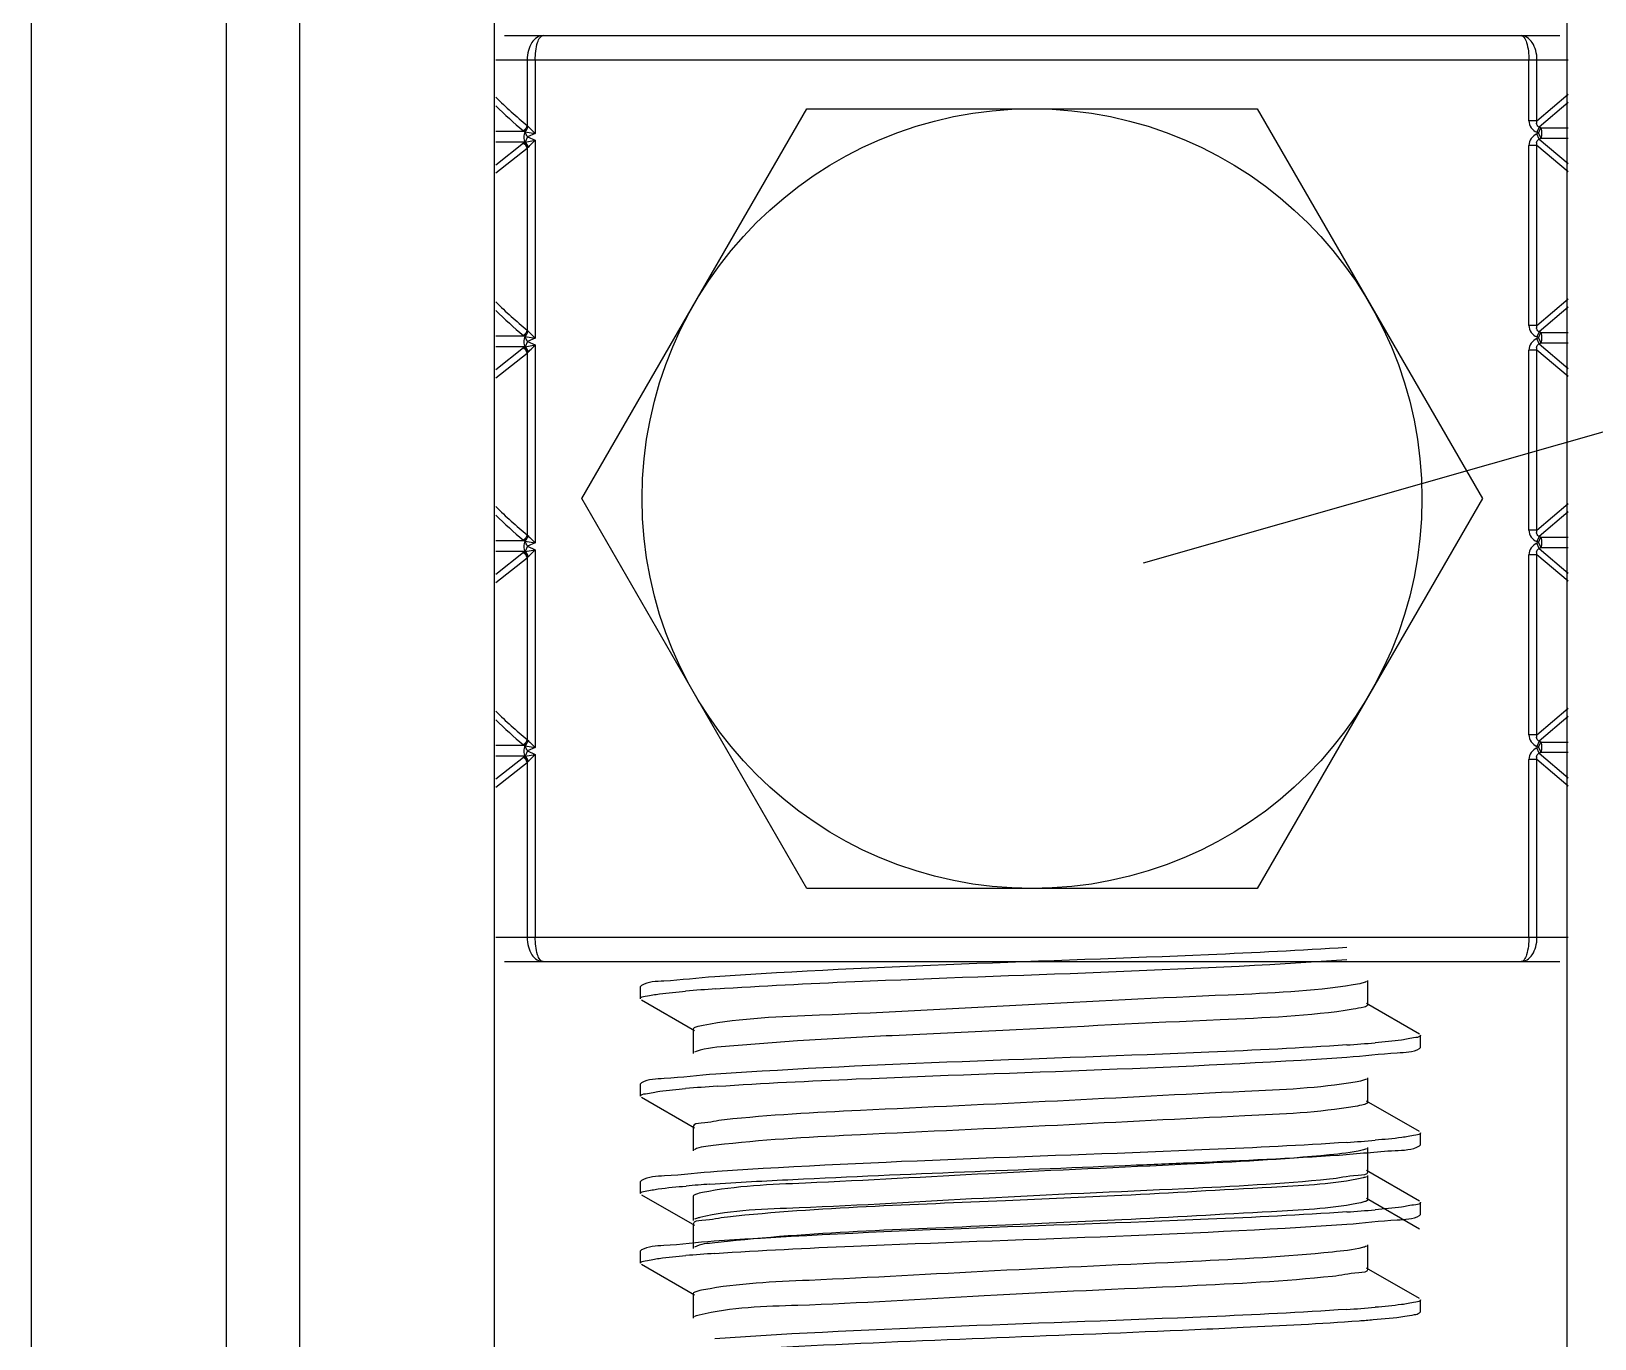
# Model space of a CAD drawing. Extents: x 27938 to 1507990, y 110129 to 923079.
# Drawn here: x 532387.5 to 532769.4, y 343550.4 to 343869.9 of the extents above; entities that cross this region are included whole.
import ezdxf

# ---------------------------------------------------------------- set-up
doc = ezdxf.new("R2010")
doc.units = 0
doc.header["$LTSCALE"] = 1000
doc.header["$MEASUREMENT"] = 0
doc.styles.get("Standard").update_dxf_attribs({"font": 'gbenor.shx', "bigfont": 'gbcbig.shx'})
doc.dimstyles.get("Standard").update_dxf_attribs({"dimtxt": 0.18, "dimasz": 0.18, "dimexe": 0.18, "dimexo": 0.0625, "dimgap": 0.09, "dimtad": 0, "dimtih": 1, "dimtoh": 1, "dimdec": 4, "dimzin": 0, "dimdsep": 46, "dimtxsty": 'Standard', "dimcen": 0.09, "dimadec": 0, "dimazin": 0, "dimtfac": 1, "dimtdec": 4, "dimtofl": 0, "dimtmove": 0, "dimatfit": 3, "dimfxl": 1, "dimtolj": 1, "dimtzin": 0, "dimarcsym": 0})

msp = doc.modelspace()

# ---------------------------------------------------------------- linework, layer by layer
at = {"linetype": 'Continuous'}
for p, q in [((532387.5, 346328.15), (532387.5, 341587.12)), ((532435.13, 346328.15), (532435.13, 341587.12)), ((532452.99, 346328.15), (532452.99, 341587.12)), ((532500.61, 346328.15), (532500.61, 341587.12)), ((532762.55, 346328.15), (532762.55, 341587.12)), ((532503.08, 343868.8), (532760.84, 343868.8)), ((532500.99, 343862.85), (532762.93, 343862.85)), ((532508.62, 343862.85), (532508.62, 343846.85)), ((532510.6, 343862.85), (532510.6, 343844.89)), ((532753.32, 343848), (532753.32, 343862.85)), ((532755.3, 343848), (532755.3, 343862.85)), ((532755.3, 343848), (532762.93, 343854.48)), ((532762.93, 343852.46), (532755.86, 343846.45)), ((532521.98, 343755.69), (532576.97, 343850.94)), ((532576.97, 343850.94), (532686.96, 343850.94)), ((532686.96, 343850.94), (532741.95, 343755.69)), ((532507.99, 343845.36), (532500.99, 343845.36)), ((532508.11, 343845.33), (532507.99, 343845.36)), ((532508.14, 343845.31), (532510.6, 343844.89)), ((532508.78, 343846.66), (532508.62, 343846.85)), ((532510.6, 343844.89), (532508.69, 343844.06)), ((532508.86, 343846.59), (532508.78, 343846.66)), ((532755.3, 343848), (532753.32, 343848)), ((532755.86, 343846.45), (532755.26, 343845.19)), ((532755.68, 343844.99), (532755.26, 343845.19)), ((532755.26, 343844.79), (532755.68, 343844.99)), ((532755.85, 343843.53), (532755.26, 343844.79)), ((532755.68, 343844.99), (532756.27, 343846.25)), ((532755.68, 343844.99), (532756.27, 343843.73)), ((532756.27, 343846.25), (532755.86, 343846.45)), ((532756.27, 343846.25), (532762.93, 343846.25)), ((532507.95, 343842.75), (532500.99, 343842.77)), ((532500.99, 343837.27), (532507.7, 343842.58)), ((532500.99, 343835.24), (532508.62, 343841.27)), ((532507.95, 343842.75), (532508.11, 343842.78)), ((532508.11, 343842.78), (532508.15, 343842.8)), ((532508.69, 343844.06), (532508.15, 343842.8)), ((532508.15, 343842.8), (532510.6, 343843.23)), ((532508.62, 343841.27), (532508.76, 343841.44)), ((532508.62, 343841.27), (532508.62, 343796.84)), ((532508.69, 343844.06), (532510.6, 343843.23)), ((532508.76, 343841.44), (532508.84, 343841.51)), ((532508.84, 343841.51), (532508.89, 343841.55)), ((532510.6, 343843.23), (532510.6, 343794.88)), ((532755.3, 343841.98), (532753.32, 343841.98)), ((532753.32, 343798), (532753.32, 343841.98)), ((532755.3, 343798), (532755.3, 343841.98)), ((532762.93, 343835.5), (532755.3, 343841.98)), ((532755.85, 343843.53), (532756.27, 343843.73)), ((532755.85, 343843.53), (532762.93, 343837.52)), ((532756.27, 343843.73), (532762.93, 343843.73)), ((532755.3, 343798), (532762.93, 343804.47)), ((532762.93, 343802.45), (532755.86, 343796.45)), ((532507.99, 343795.35), (532500.99, 343795.35)), ((532508.11, 343795.32), (532507.99, 343795.35)), ((532508.14, 343795.3), (532510.6, 343794.88)), ((532508.78, 343796.65), (532508.62, 343796.84)), ((532510.6, 343794.88), (532508.69, 343794.05)), ((532508.86, 343796.58), (532508.78, 343796.65)), ((532755.3, 343798), (532753.32, 343798)), ((532755.86, 343796.45), (532755.26, 343795.18)), ((532755.68, 343794.98), (532755.26, 343795.18)), ((532755.26, 343794.79), (532755.68, 343794.98)), ((532755.85, 343793.52), (532755.26, 343794.79)), ((532755.68, 343794.98), (532756.27, 343796.25)), ((532755.68, 343794.98), (532756.27, 343793.72)), ((532756.27, 343796.25), (532755.86, 343796.45)), ((532756.27, 343796.25), (532762.93, 343796.25)), ((532507.95, 343792.74), (532500.99, 343792.76)), ((532500.99, 343787.27), (532507.7, 343792.57)), ((532500.99, 343785.23), (532508.62, 343791.26)), ((532507.95, 343792.74), (532508.11, 343792.78)), ((532508.11, 343792.78), (532508.15, 343792.8)), ((532508.69, 343794.05), (532508.15, 343792.8)), ((532508.15, 343792.8), (532510.6, 343793.22)), ((532508.62, 343791.26), (532508.76, 343791.43)), ((532508.62, 343791.26), (532508.62, 343746.84)), ((532508.69, 343794.05), (532510.6, 343793.22)), ((532508.76, 343791.43), (532508.84, 343791.5)), ((532508.84, 343791.5), (532508.89, 343791.54)), ((532510.6, 343793.22), (532510.6, 343744.88)), ((532755.3, 343791.97), (532753.32, 343791.97)), ((532753.32, 343747.99), (532753.32, 343791.97)), ((532755.3, 343747.99), (532755.3, 343791.97)), ((532762.93, 343785.49), (532755.3, 343791.97)), ((532755.85, 343793.52), (532756.27, 343793.72)), ((532755.85, 343793.52), (532762.93, 343787.51)), ((532756.27, 343793.72), (532762.93, 343793.72)), ((532576.97, 343660.44), (532521.98, 343755.69)), ((532741.95, 343755.69), (532686.96, 343660.44)), ((532755.3, 343747.99), (532762.93, 343754.47)), ((532762.93, 343752.45), (532755.86, 343746.44)), ((532507.99, 343745.34), (532500.99, 343745.34)), ((532508.11, 343745.31), (532507.99, 343745.34)), ((532508.14, 343745.3), (532510.6, 343744.88)), ((532508.78, 343746.64), (532508.62, 343746.84)), ((532508.86, 343746.57), (532508.78, 343746.64)), ((532755.3, 343747.99), (532753.32, 343747.99)), ((532755.86, 343746.44), (532755.26, 343745.18)), ((532755.68, 343744.98), (532755.26, 343745.18)), ((532755.26, 343744.78), (532755.68, 343744.98)), ((532755.68, 343744.98), (532756.27, 343746.24)), ((532755.68, 343744.98), (532756.27, 343743.71)), ((532756.27, 343746.24), (532755.86, 343746.44)), ((532756.27, 343746.24), (532762.93, 343746.24)), ((532507.95, 343742.73), (532500.99, 343742.75)), ((532500.99, 343737.26), (532507.7, 343742.57)), ((532500.99, 343735.22), (532508.62, 343741.26)), ((532507.95, 343742.73), (532508.11, 343742.77)), ((532508.11, 343742.77), (532508.15, 343742.79)), ((532508.69, 343744.04), (532508.15, 343742.79)), ((532508.15, 343742.79), (532510.6, 343743.21)), ((532508.62, 343741.26), (532508.76, 343741.42)), ((532508.62, 343741.26), (532508.62, 343696.83)), ((532510.6, 343744.88), (532508.69, 343744.04)), ((532508.69, 343744.04), (532510.6, 343743.21)), ((532508.76, 343741.42), (532508.84, 343741.49)), ((532508.84, 343741.49), (532508.89, 343741.54)), ((532510.6, 343743.21), (532510.6, 343694.87)), ((532755.3, 343741.97), (532753.32, 343741.97)), ((532753.32, 343697.98), (532753.32, 343741.97)), ((532755.85, 343743.52), (532755.26, 343744.78)), ((532755.3, 343697.98), (532755.3, 343741.97)), ((532762.93, 343735.49), (532755.3, 343741.97)), ((532755.85, 343743.52), (532756.27, 343743.71)), ((532755.85, 343743.52), (532762.93, 343737.5)), ((532756.27, 343743.71), (532762.93, 343743.71)), ((532755.3, 343697.98), (532762.93, 343704.46)), ((532762.93, 343702.44), (532755.86, 343696.43)), ((532507.99, 343695.34), (532500.99, 343695.34)), ((532508.11, 343695.31), (532507.99, 343695.34)), ((532508.14, 343695.29), (532510.6, 343694.87)), ((532508.78, 343696.64), (532508.62, 343696.83)), ((532508.86, 343696.57), (532508.78, 343696.64)), ((532755.3, 343697.98), (532753.32, 343697.98)), ((532755.86, 343696.43), (532755.26, 343695.17)), ((532755.68, 343694.97), (532756.27, 343696.23)), ((532756.27, 343696.23), (532755.86, 343696.43)), ((532756.27, 343696.23), (532762.93, 343696.23)), ((532507.95, 343692.73), (532500.99, 343692.75)), ((532500.99, 343687.25), (532507.7, 343692.56)), ((532507.95, 343692.73), (532508.11, 343692.76)), ((532508.11, 343692.76), (532508.15, 343692.78)), ((532508.69, 343694.04), (532508.15, 343692.78)), ((532508.15, 343692.78), (532510.6, 343693.21)), ((532510.6, 343694.87), (532508.69, 343694.04)), ((532508.69, 343694.04), (532510.6, 343693.21)), ((532508.76, 343691.42), (532508.84, 343691.49)), ((532508.84, 343691.49), (532508.89, 343691.53)), ((532510.6, 343693.21), (532510.6, 343648.53)), ((532755.3, 343691.96), (532753.32, 343691.96)), ((532753.32, 343648.53), (532753.32, 343691.96)), ((532755.68, 343694.97), (532755.26, 343695.17)), ((532755.26, 343694.77), (532755.68, 343694.97)), ((532755.85, 343693.51), (532755.26, 343694.77)), ((532755.3, 343648.53), (532755.3, 343691.96)), ((532762.93, 343685.48), (532755.3, 343691.96)), ((532755.68, 343694.97), (532756.27, 343693.71)), ((532755.85, 343693.51), (532756.27, 343693.71)), ((532755.85, 343693.51), (532762.93, 343687.5)), ((532756.27, 343693.71), (532762.93, 343693.71)), ((532500.99, 343685.22), (532508.62, 343691.25)), ((532508.62, 343691.25), (532508.76, 343691.42)), ((532508.62, 343691.25), (532508.62, 343648.53)), ((532686.96, 343660.44), (532576.97, 343660.44)), ((532500.99, 343648.53), (532762.93, 343648.53)), ((532503.08, 343642.58), (532760.84, 343642.58)), ((532713.95, 343632.04), (532713.95, 343637.99)), ((532536.56, 343636.76), (532536.33, 343636.5)), ((532536.33, 343633.52), (532536.33, 343636.5)), ((532536.33, 343633.52), (532536.33, 343636.5)), ((532536.56, 343633.26), (532549.48, 343625.78)), ((532726.61, 343624.86), (532713.69, 343632.34)), ((532549.22, 343626.08), (532549.22, 343620.13)), ((532726.83, 343621.62), (532726.83, 343624.59)), ((532726.83, 343621.62), (532726.83, 343624.59)), ((532549.9, 343620.62), (532549.48, 343620.43)), ((532726.61, 343621.36), (532726.83, 343621.62)), ((532536.56, 343612.95), (532536.33, 343612.69)), ((532536.33, 343609.71), (532536.33, 343612.69)), ((532536.33, 343609.71), (532536.33, 343612.69)), ((532713.95, 343608.22), (532713.95, 343614.18)), ((532536.56, 343609.45), (532549.48, 343601.97)), ((532726.61, 343601.04), (532713.69, 343608.52)), ((532549.22, 343602.27), (532549.22, 343596.32)), ((532726.83, 343597.81), (532726.83, 343600.78)), ((532726.83, 343597.81), (532726.83, 343600.78)), ((532713.95, 343591.23), (532713.95, 343597.18)), ((532726.61, 343597.54), (532726.83, 343597.81)), ((532536.56, 343589.14), (532536.33, 343588.88)), ((532536.33, 343585.9), (532536.33, 343588.88)), ((532536.33, 343585.9), (532536.33, 343588.88)), ((532726.61, 343584.05), (532713.69, 343591.53)), ((532713.95, 343584.41), (532713.95, 343590.36)), ((532536.56, 343585.64), (532549.48, 343578.16)), ((532549.22, 343585.28), (532549.22, 343579.32)), ((532726.61, 343577.23), (532713.69, 343584.71)), ((532726.61, 343580.55), (532726.83, 343580.81)), ((532726.83, 343580.81), (532726.83, 343583.79)), ((532726.83, 343580.81), (532726.83, 343583.79)), ((532549.22, 343578.46), (532549.22, 343572.5)), ((532713.95, 343567.42), (532713.95, 343573.37)), ((532536.56, 343572.14), (532536.33, 343571.88)), ((532536.33, 343568.9), (532536.33, 343571.88)), ((532536.33, 343568.9), (532536.33, 343571.88)), ((532536.56, 343568.64), (532549.48, 343561.16)), ((532726.61, 343560.24), (532713.69, 343567.72)), ((532549.22, 343561.46), (532549.22, 343555.51)), ((532726.83, 343557), (532726.83, 343559.98)), ((532726.83, 343557), (532726.83, 343559.98)), ((532726.61, 343556.74), (532726.83, 343557))]:
    msp.add_line(p, q, dxfattribs=at)
msp.add_circle((532631.96, 343755.69), 95.25, dxfattribs=at)
for centre, radius, start, end in [((532574.55, 343927.3), 104.01, 224.9882, 230.6634), ((532575.04, 343926.34), 105.17, 225.2411, 230.1872), ((532508.89, 343846.98), 1.85, 230.2237, 240.9585), ((532508.86, 343841.12), 1.86, 119.1442, 128.3025), ((532574.55, 343877.29), 104.01, 224.9882, 230.6634), ((532575.04, 343876.33), 105.17, 225.2411, 230.1872), ((532508.89, 343796.97), 1.85, 230.2237, 240.9585), ((532508.86, 343791.11), 1.86, 119.1442, 128.3025), ((532574.55, 343827.28), 104.01, 224.9882, 230.6634), ((532575.04, 343826.32), 105.17, 225.2411, 230.1872), ((532508.89, 343746.96), 1.85, 230.2237, 240.9585), ((532508.86, 343741.1), 1.86, 119.1442, 128.3025), ((532574.55, 343777.28), 104.01, 224.9882, 230.6634), ((532575.04, 343776.32), 105.17, 225.2411, 230.1872), ((532508.89, 343696.95), 1.85, 230.2237, 240.9585), ((532508.86, 343691.1), 1.86, 119.1442, 128.3025), ((532582.18, 343220.98), 415.84, 93.7876, 94.8061), ((532681.45, 344031.28), 409.97, 273.8296, 274.8033), ((532582.59, 343192.04), 420.99, 93.7545, 94.8055), ((532681.53, 344006.51), 409.01, 273.8359, 274.8035), ((532580.32, 343196.68), 392.45, 93.9506, 94.8036), ((532681.49, 343989.97), 409.46, 273.8329, 274.8033), ((532581.85, 343160.52), 411.68, 93.8155, 94.8057), ((532681.44, 343966.76), 410.07, 273.8289, 274.8033)]:
    msp.add_arc(centre, radius, start, end, dxfattribs=at)
for points, knots in [([(532512.51, 343868.8), (532512, 343868.8), (532510.89, 343868.44), (532509.63, 343867.07), (532508.81, 343865.13), (532508.62, 343863.63), (532508.62, 343862.85)], [0, 0, 0, 0, 0.195972, 0.42512, 0.697797, 1, 1, 1, 1]), ([(532510.6, 343862.85), (532510.6, 343864.28), (532510.81, 343866.22), (532511.57, 343868.25), (532512.23, 343868.8), (532512.51, 343868.8)], [0, 0, 0, 0, 0.657525, 0.871922, 1, 1, 1, 1]), ([(532751.41, 343868.8), (532751.69, 343868.8), (532752.35, 343868.25), (532753.11, 343866.22), (532753.32, 343864.28), (532753.32, 343862.85)], [0, 0, 0, 0, 0.128078, 0.342475, 1, 1, 1, 1]), ([(532755.3, 343862.85), (532755.3, 343863.63), (532755.12, 343865.13), (532754.29, 343867.07), (532753.03, 343868.44), (532751.92, 343868.8), (532751.41, 343868.8)], [0, 0, 0, 0, 0.302203, 0.57488, 0.804028, 1, 1, 1, 1]), ([(532508.13, 343845.35), (532508.04, 343845.16), (532507.77, 343844.34), (532507.82, 343843.38), (532508.11, 343842.78)], [0, 0, 0, 0, 0.236634, 1, 1, 1, 1]), ([(532508.69, 343844.06), (532508.64, 343844.18), (532508.46, 343844.61), (532508.23, 343845.03), (532508.13, 343845.35)], [0, 0, 0, 0, 0.285481, 1, 1, 1, 1]), ([(532508.86, 343846.59), (532508.99, 343846.47), (532509.59, 343845.91), (532510.16, 343845.34), (532510.6, 343844.89)], [0, 0, 0, 0, 0.225254, 1, 1, 1, 1]), ([(532753.32, 343848), (532753.32, 343847.41), (532753.73, 343846.2), (532754.72, 343845.44), (532755.26, 343845.19)], [0, 0, 0, 0, 0.499355, 1, 1, 1, 1]), ([(532755.26, 343844.79), (532754.72, 343844.54), (532753.73, 343843.79), (532753.32, 343842.57), (532753.32, 343841.98)], [0, 0, 0, 0, 0.500643, 1, 1, 1, 1]), ([(532755.86, 343846.45), (532755.57, 343846.54), (532755.1, 343847.1), (532755.24, 343847.72), (532755.3, 343848)], [0, 0, 0, 0, 0.502447, 1, 1, 1, 1]), ([(532756.27, 343843.73), (532756.46, 343844.12), (532756.58, 343844.99), (532756.46, 343845.87), (532756.27, 343846.25)], [0, 0, 0, 0, 0.500048, 1, 1, 1, 1]), ([(532508.89, 343841.55), (532509.02, 343841.67), (532509.6, 343842.22), (532510.17, 343842.79), (532510.6, 343843.23)], [0, 0, 0, 0, 0.226794, 1, 1, 1, 1]), ([(532755.3, 343841.98), (532755.24, 343842.27), (532755.1, 343842.88), (532755.57, 343843.44), (532755.85, 343843.53)], [0, 0, 0, 0, 0.49632, 1, 1, 1, 1]), ([(532508.13, 343795.34), (532508.04, 343795.16), (532507.77, 343794.33), (532507.82, 343793.38), (532508.11, 343792.78)], [0, 0, 0, 0, 0.236634, 1, 1, 1, 1]), ([(532508.69, 343794.05), (532508.64, 343794.17), (532508.46, 343794.6), (532508.23, 343795.02), (532508.13, 343795.34)], [0, 0, 0, 0, 0.285481, 1, 1, 1, 1]), ([(532508.86, 343796.58), (532508.99, 343796.46), (532509.59, 343795.9), (532510.16, 343795.33), (532510.6, 343794.88)], [0, 0, 0, 0, 0.225254, 1, 1, 1, 1]), ([(532753.32, 343798), (532753.32, 343797.4), (532753.73, 343796.19), (532754.72, 343795.44), (532755.26, 343795.18)], [0, 0, 0, 0, 0.499355, 1, 1, 1, 1]), ([(532755.26, 343794.79), (532754.72, 343794.53), (532753.73, 343793.78), (532753.32, 343792.57), (532753.32, 343791.97)], [0, 0, 0, 0, 0.500643, 1, 1, 1, 1]), ([(532755.86, 343796.45), (532755.57, 343796.53), (532755.1, 343797.09), (532755.24, 343797.71), (532755.3, 343798)], [0, 0, 0, 0, 0.502447, 1, 1, 1, 1]), ([(532756.27, 343793.72), (532756.46, 343794.11), (532756.58, 343794.98), (532756.46, 343795.86), (532756.27, 343796.25)], [0, 0, 0, 0, 0.500048, 1, 1, 1, 1]), ([(532508.89, 343791.54), (532509.02, 343791.67), (532509.6, 343792.21), (532510.17, 343792.78), (532510.6, 343793.22)], [0, 0, 0, 0, 0.226794, 1, 1, 1, 1]), ([(532755.3, 343791.97), (532755.24, 343792.26), (532755.1, 343792.87), (532755.57, 343793.44), (532755.85, 343793.52)], [0, 0, 0, 0, 0.49632, 1, 1, 1, 1]), ([(532508.13, 343745.33), (532508.04, 343745.15), (532507.77, 343744.32), (532507.82, 343743.37), (532508.11, 343742.77)], [0, 0, 0, 0, 0.236634, 1, 1, 1, 1]), ([(532508.69, 343744.04), (532508.64, 343744.17), (532508.46, 343744.6), (532508.23, 343745.01), (532508.13, 343745.33)], [0, 0, 0, 0, 0.285481, 1, 1, 1, 1]), ([(532508.86, 343746.57), (532508.99, 343746.45), (532509.59, 343745.9), (532510.16, 343745.32), (532510.6, 343744.88)], [0, 0, 0, 0, 0.225254, 1, 1, 1, 1]), ([(532753.32, 343747.99), (532753.32, 343747.4), (532753.73, 343746.18), (532754.72, 343745.43), (532755.26, 343745.18)], [0, 0, 0, 0, 0.499355, 1, 1, 1, 1]), ([(532755.86, 343746.44), (532755.57, 343746.52), (532755.1, 343747.09), (532755.24, 343747.7), (532755.3, 343747.99)], [0, 0, 0, 0, 0.502447, 1, 1, 1, 1]), ([(532756.27, 343743.71), (532756.46, 343744.1), (532756.58, 343744.98), (532756.46, 343745.85), (532756.27, 343746.24)], [0, 0, 0, 0, 0.500048, 1, 1, 1, 1]), ([(532508.89, 343741.54), (532509.02, 343741.66), (532509.6, 343742.21), (532510.17, 343742.77), (532510.6, 343743.21)], [0, 0, 0, 0, 0.226794, 1, 1, 1, 1]), ([(532755.26, 343744.78), (532754.72, 343744.53), (532753.73, 343743.77), (532753.32, 343742.56), (532753.32, 343741.97)], [0, 0, 0, 0, 0.500643, 1, 1, 1, 1]), ([(532755.3, 343741.97), (532755.24, 343742.25), (532755.1, 343742.87), (532755.57, 343743.43), (532755.85, 343743.52)], [0, 0, 0, 0, 0.49632, 1, 1, 1, 1]), ([(532508.13, 343695.33), (532508.04, 343695.14), (532507.77, 343694.32), (532507.82, 343693.36), (532508.11, 343692.76)], [0, 0, 0, 0, 0.236634, 1, 1, 1, 1]), ([(532508.69, 343694.04), (532508.64, 343694.16), (532508.46, 343694.59), (532508.23, 343695.01), (532508.13, 343695.33)], [0, 0, 0, 0, 0.285481, 1, 1, 1, 1]), ([(532508.86, 343696.57), (532508.99, 343696.45), (532509.59, 343695.89), (532510.16, 343695.32), (532510.6, 343694.87)], [0, 0, 0, 0, 0.225254, 1, 1, 1, 1]), ([(532753.32, 343697.98), (532753.32, 343697.39), (532753.73, 343696.18), (532754.72, 343695.42), (532755.26, 343695.17)], [0, 0, 0, 0, 0.499355, 1, 1, 1, 1]), ([(532755.86, 343696.43), (532755.57, 343696.52), (532755.1, 343697.08), (532755.24, 343697.69), (532755.3, 343697.98)], [0, 0, 0, 0, 0.502447, 1, 1, 1, 1]), ([(532756.27, 343693.71), (532756.46, 343694.1), (532756.58, 343694.97), (532756.46, 343695.85), (532756.27, 343696.23)], [0, 0, 0, 0, 0.500048, 1, 1, 1, 1]), ([(532508.89, 343691.53), (532509.02, 343691.65), (532509.6, 343692.2), (532510.17, 343692.77), (532510.6, 343693.21)], [0, 0, 0, 0, 0.226794, 1, 1, 1, 1]), ([(532755.26, 343694.77), (532754.72, 343694.52), (532753.73, 343693.77), (532753.32, 343692.55), (532753.32, 343691.96)], [0, 0, 0, 0, 0.500643, 1, 1, 1, 1]), ([(532755.3, 343691.96), (532755.24, 343692.25), (532755.1, 343692.86), (532755.57, 343693.42), (532755.85, 343693.51)], [0, 0, 0, 0, 0.49632, 1, 1, 1, 1]), ([(532508.62, 343648.53), (532508.62, 343647.75), (532508.81, 343646.25), (532509.63, 343644.31), (532510.89, 343642.94), (532512, 343642.58), (532512.51, 343642.58)], [0, 0, 0, 0, 0.302203, 0.57488, 0.804028, 1, 1, 1, 1]), ([(532512.51, 343642.58), (532512.23, 343642.58), (532511.57, 343643.13), (532510.81, 343645.16), (532510.6, 343647.1), (532510.6, 343648.53)], [0, 0, 0, 0, 0.128078, 0.342475, 1, 1, 1, 1]), ([(532708.83, 343646.04), (532697.57, 343645.27), (532646.12, 343642.8), (532594.6, 343641.6), (532554.47, 343638.88)], [0, 0, 0, 0, 0.219101, 1, 1, 1, 1]), ([(532753.32, 343648.53), (532753.32, 343647.1), (532753.11, 343645.16), (532752.35, 343643.13), (532751.69, 343642.58), (532751.41, 343642.58)], [0, 0, 0, 0, 0.657525, 0.871922, 1, 1, 1, 1]), ([(532751.41, 343642.58), (532751.92, 343642.58), (532753.03, 343642.94), (532754.29, 343644.31), (532755.12, 343646.25), (532755.3, 343647.75), (532755.3, 343648.53)], [0, 0, 0, 0, 0.195972, 0.42512, 0.697797, 1, 1, 1, 1]), ([(532554.72, 343635.92), (532566.01, 343636.68), (532617.38, 343639.15), (532668.82, 343640.34), (532708.83, 343643.06)], [0, 0, 0, 0, 0.220145, 1, 1, 1, 1]), ([(532554.47, 343638.88), (532550.33, 343638.6), (532544.51, 343637.79), (532538.18, 343637.69), (532536.56, 343636.76)], [0, 0, 0, 0, 0.690488, 1, 1, 1, 1]), ([(532536.33, 343633.52), (532536.33, 343633.96), (532538.63, 343634.24), (532539.79, 343634.56), (532540.95, 343634.71)], [0, 0, 0, 0, 0.271407, 1, 1, 1, 1]), ([(532710.43, 343636.88), (532700.34, 343635.27), (532673.26, 343634.18), (532629.8, 343632.01), (532587.12, 343629.61), (532560.98, 343628.79), (532551.65, 343627)], [0, 0, 0, 0, 0.192752, 0.509476, 0.820909, 1, 1, 1, 1]), ([(532713.68, 343637.69), (532713.33, 343637.48), (532712.22, 343637.2), (532711.13, 343636.99), (532710.43, 343636.88)], [0, 0, 0, 0, 0.367273, 1, 1, 1, 1]), ([(532710.43, 343630.93), (532699.7, 343629.22), (532671.02, 343628.16), (532633.5, 343626.16), (532599.1, 343624.54), (532576.8, 343623.49), (532560.94, 343622.04), (532552.5, 343621.55), (532549.9, 343620.62)], [0, 0, 0, 0, 0.202669, 0.533226, 0.70113, 0.845024, 0.948509, 1, 1, 1, 1]), ([(532713.94, 343632.04), (532713.94, 343631.69), (532712.26, 343631.3), (532711.32, 343631.07), (532710.43, 343630.93)], [0, 0, 0, 0, 0.280154, 1, 1, 1, 1]), ([(532551.65, 343627), (532551.04, 343626.89), (532550.34, 343626.73), (532549.22, 343626.34), (532549.22, 343626.08)], [0, 0, 0, 0, 0.71086, 1, 1, 1, 1]), ([(532726.83, 343624.59), (532726.83, 343624.16), (532724.54, 343623.88), (532723.39, 343623.56), (532722.23, 343623.41)], [0, 0, 0, 0, 0.271495, 1, 1, 1, 1]), ([(532708.83, 343622.23), (532697.61, 343621.46), (532646.23, 343618.99), (532594.8, 343617.78), (532554.72, 343615.08)], [0, 0, 0, 0, 0.21884, 1, 1, 1, 1]), ([(532555.03, 343612.13), (532566.34, 343612.88), (532617.63, 343615.34), (532668.98, 343616.54), (532708.89, 343619.25)], [0, 0, 0, 0, 0.220917, 1, 1, 1, 1]), ([(532708.89, 343619.25), (532712.99, 343619.53), (532718.74, 343620.33), (532725.01, 343620.44), (532726.61, 343621.36)], [0, 0, 0, 0, 0.690253, 1, 1, 1, 1]), ([(532554.72, 343615.08), (532550.51, 343614.8), (532544.62, 343613.98), (532538.2, 343613.89), (532536.56, 343612.95)], [0, 0, 0, 0, 0.690736, 1, 1, 1, 1]), ([(532710.89, 343613.14), (532702, 343611.62), (532677.64, 343610.62), (532637.39, 343608.41), (532594.99, 343606.49), (532567.85, 343605.12), (532556.82, 343603.91)], [0, 0, 0, 0, 0.175288, 0.472203, 0.784406, 1, 1, 1, 1]), ([(532713.68, 343613.88), (532713.37, 343613.7), (532712.43, 343613.43), (532711.49, 343613.24), (532710.89, 343613.14)], [0, 0, 0, 0, 0.373528, 1, 1, 1, 1]), ([(532536.33, 343609.71), (532536.33, 343610.15), (532538.67, 343610.43), (532539.84, 343610.75), (532541.02, 343610.91)], [0, 0, 0, 0, 0.271179, 1, 1, 1, 1]), ([(532713.94, 343608.22), (532713.94, 343607.91), (532712.51, 343607.52), (532711.66, 343607.32), (532710.89, 343607.19)], [0, 0, 0, 0, 0.283524, 1, 1, 1, 1]), ([(532556.82, 343603.91), (532554.92, 343603.7), (532553.1, 343603.15), (532549.22, 343602.97), (532549.22, 343602.27)], [0, 0, 0, 0, 0.732764, 1, 1, 1, 1]), ([(532710.89, 343607.19), (532702, 343605.67), (532677.64, 343604.67), (532637.39, 343602.46), (532594.99, 343600.54), (532567.85, 343599.17), (532556.82, 343597.96)], [0, 0, 0, 0, 0.175288, 0.472203, 0.784406, 1, 1, 1, 1]), ([(532726.83, 343600.78), (532726.83, 343600.35), (532724.55, 343600.06), (532723.4, 343599.75), (532722.25, 343599.6)], [0, 0, 0, 0, 0.27155, 1, 1, 1, 1]), ([(532556.82, 343597.96), (532555.9, 343597.86), (532553.47, 343597.49), (532550.83, 343597.4), (532549.48, 343596.62)], [0, 0, 0, 0, 0.371684, 1, 1, 1, 1]), ([(532708.89, 343598.42), (532697.7, 343597.66), (532646.41, 343595.18), (532595.07, 343593.97), (532555.03, 343591.29)], [0, 0, 0, 0, 0.218398, 1, 1, 1, 1]), ([(532713.68, 343596.88), (532713.36, 343596.69), (532710.35, 343595.88), (532707.31, 343595.63), (532704.63, 343595.36)], [0, 0, 0, 0, 0.122947, 1, 1, 1, 1]), ([(532707, 343595.31), (532711.54, 343595.61), (532717.9, 343596.49), (532724.85, 343596.53), (532726.61, 343597.54)], [0, 0, 0, 0, 0.692027, 1, 1, 1, 1]), ([(532704.63, 343595.36), (532693.07, 343594.21), (532665.31, 343592.79), (532622.59, 343590.95), (532583.19, 343588.61), (532559.7, 343587.81), (532551.44, 343586.16)], [0, 0, 0, 0, 0.227021, 0.543037, 0.835394, 1, 1, 1, 1]), ([(532553.28, 343588.19), (532560.03, 343588.67), (532594.71, 343590.53), (532629.42, 343591.74), (532657.36, 343592.89)], [0, 0, 0, 0, 0.194747, 1, 1, 1, 1]), ([(532657.36, 343592.89), (532662.11, 343593.09), (532678.66, 343593.79), (532695.21, 343594.55), (532707, 343595.31)], [0, 0, 0, 0, 0.286991, 1, 1, 1, 1]), ([(532555.03, 343591.29), (532550.75, 343591), (532544.76, 343590.17), (532538.22, 343590.09), (532536.56, 343589.14)], [0, 0, 0, 0, 0.691038, 1, 1, 1, 1]), ([(532704.63, 343589.41), (532692.86, 343588.24), (532664.64, 343586.79), (532621.38, 343585), (532582.04, 343582.45), (532558.73, 343581.92), (532550.83, 343580.07)], [0, 0, 0, 0, 0.230195, 0.549984, 0.842214, 1, 1, 1, 1]), ([(532711.32, 343589.41), (532704.45, 343588.14), (532685.19, 343587.2), (532666.06, 343586.03), (532653.87, 343585.45)], [0, 0, 0, 0, 0.364269, 1, 1, 1, 1]), ([(532713.94, 343591.23), (532713.95, 343590.39), (532709.14, 343590.35), (532706.95, 343589.64), (532704.63, 343589.41)], [0, 0, 0, 0, 0.265303, 1, 1, 1, 1]), ([(532713.68, 343590.06), (532713.41, 343589.91), (532712.62, 343589.67), (532711.82, 343589.5), (532711.32, 343589.41)], [0, 0, 0, 0, 0.380472, 1, 1, 1, 1]), ([(532536.33, 343585.9), (532536.33, 343586.31), (532538.47, 343586.61), (532539.57, 343586.9), (532540.66, 343587.05)], [0, 0, 0, 0, 0.272497, 1, 1, 1, 1]), ([(532551.44, 343586.16), (532550.88, 343586.05), (532550.22, 343585.9), (532549.23, 343585.51), (532549.22, 343585.28)], [0, 0, 0, 0, 0.707546, 1, 1, 1, 1]), ([(532653.87, 343585.45), (532644.41, 343585), (532612.3, 343583.42), (532580.1, 343582.55), (532557.53, 343580.17)], [0, 0, 0, 0, 0.294359, 1, 1, 1, 1]), ([(532708.86, 343581.42), (532697.58, 343580.65), (532646.06, 343578.17), (532594.48, 343576.98), (532554.3, 343574.25)], [0, 0, 0, 0, 0.219186, 1, 1, 1, 1]), ([(532711.32, 343583.45), (532704.45, 343582.19), (532685.19, 343581.25), (532666.06, 343580.08), (532653.87, 343579.5)], [0, 0, 0, 0, 0.364269, 1, 1, 1, 1]), ([(532713.94, 343584.41), (532713.94, 343584.14), (532712.73, 343583.75), (532711.99, 343583.57), (532711.32, 343583.45)], [0, 0, 0, 0, 0.287487, 1, 1, 1, 1]), ([(532726.83, 343583.79), (532726.83, 343583.35), (532724.55, 343583.07), (532723.39, 343582.76), (532722.24, 343582.61)], [0, 0, 0, 0, 0.271522, 1, 1, 1, 1]), ([(532557.53, 343580.17), (532555.45, 343579.96), (532553.48, 343579.34), (532549.22, 343579.21), (532549.22, 343578.46)], [0, 0, 0, 0, 0.733679, 1, 1, 1, 1]), ([(532550.83, 343580.07), (532550.56, 343580.01), (532550.1, 343579.89), (532549.65, 343579.72), (532549.48, 343579.62)], [0, 0, 0, 0, 0.595252, 1, 1, 1, 1]), ([(532554.46, 343571.28), (532565.74, 343572.05), (532617.2, 343574.52), (532668.72, 343575.72), (532708.83, 343578.44)], [0, 0, 0, 0, 0.219537, 1, 1, 1, 1]), ([(532653.87, 343579.5), (532644.41, 343579.04), (532612.3, 343577.47), (532580.1, 343576.59), (532557.53, 343574.22)], [0, 0, 0, 0, 0.294359, 1, 1, 1, 1]), ([(532708.83, 343578.44), (532712.94, 343578.72), (532718.71, 343579.52), (532725, 343579.63), (532726.61, 343580.55)], [0, 0, 0, 0, 0.690318, 1, 1, 1, 1]), ([(532554.3, 343574.25), (532550.19, 343573.97), (532544.44, 343573.17), (532538.16, 343573.06), (532536.56, 343572.14)], [0, 0, 0, 0, 0.690304, 1, 1, 1, 1]), ([(532557.53, 343574.22), (532556.52, 343574.11), (532553.85, 343573.72), (532550.96, 343573.66), (532549.48, 343572.81)], [0, 0, 0, 0, 0.373733, 1, 1, 1, 1]), ([(532713.68, 343573.07), (532713.38, 343572.89), (532710.63, 343572.13), (532707.83, 343571.88), (532705.38, 343571.63)], [0, 0, 0, 0, 0.125114, 1, 1, 1, 1]), ([(532536.33, 343568.9), (532536.33, 343569.34), (532538.61, 343569.62), (532539.76, 343569.93), (532540.91, 343570.08)], [0, 0, 0, 0, 0.271566, 1, 1, 1, 1]), ([(532705.38, 343571.63), (532694.02, 343570.45), (532666.46, 343569.04), (532623.8, 343567.17), (532584.03, 343564.88), (532560.19, 343564), (532551.7, 343562.39)], [0, 0, 0, 0, 0.22252, 0.537346, 0.83163, 1, 1, 1, 1]), ([(532705.38, 343565.67), (532693.65, 343564.46), (532665.27, 343563.01), (532621.66, 343561.23), (532582, 343558.55), (532558.47, 343558.17), (532550.63, 343556.21)], [0, 0, 0, 0, 0.22805, 0.549566, 0.843677, 1, 1, 1, 1]), ([(532713.94, 343567.42), (532713.95, 343566.64), (532709.54, 343566.54), (532707.52, 343565.89), (532705.38, 343565.67)], [0, 0, 0, 0, 0.266019, 1, 1, 1, 1]), ([(532551.7, 343562.39), (532551.07, 343562.28), (532550.36, 343562.11), (532549.23, 343561.72), (532549.22, 343561.46)], [0, 0, 0, 0, 0.710787, 1, 1, 1, 1]), ([(532726.83, 343559.98), (532726.83, 343559.54), (532724.54, 343559.26), (532723.39, 343558.94), (532722.23, 343558.79)], [0, 0, 0, 0, 0.27149, 1, 1, 1, 1]), ([(532550.63, 343556.21), (532550.4, 343556.15), (532550.01, 343556.05), (532549.63, 343555.9), (532549.48, 343555.81)], [0, 0, 0, 0, 0.587983, 1, 1, 1, 1]), ([(532708.83, 343557.61), (532697.57, 343556.84), (532646.11, 343554.36), (532594.59, 343553.17), (532554.46, 343550.45)], [0, 0, 0, 0, 0.219112, 1, 1, 1, 1]), ([(532671.71, 343552.69), (532675.64, 343552.87), (532689.03, 343553.48), (532702.42, 343554.15), (532711.86, 343554.84)], [0, 0, 0, 0, 0.293781, 1, 1, 1, 1]), ([(532711.86, 343554.84), (532713.01, 343554.93), (532716.73, 343555.22), (532720.46, 343555.56), (532723.02, 343555.92)], [0, 0, 0, 0, 0.307477, 1, 1, 1, 1]), ([(532723.02, 343555.92), (532723.8, 343556.03), (532725, 343556.24), (532726.23, 343556.52), (532726.61, 343556.74)], [0, 0, 0, 0, 0.642632, 1, 1, 1, 1]), ([(532551.79, 343547.28), (532559.52, 343547.84), (532599.48, 343549.96), (532639.47, 343551.28), (532671.71, 343552.69)], [0, 0, 0, 0, 0.19365, 1, 1, 1, 1])]:
    msp.add_open_spline(points, degree=3, knots=knots, dxfattribs=at)
for points in [[(532508.62, 343846.85), (532508.49, 343846.34), (532508.14, 343845.85), (532507.7, 343845.55)], [(532508.78, 343846.66), (532508.67, 343846.16), (532508.38, 343845.68), (532507.99, 343845.36)], [(532508.11, 343845.33), (532508.47, 343845.66), (532508.75, 343846.11), (532508.86, 343846.59)], [(532508.62, 343841.27), (532508.49, 343841.79), (532508.14, 343842.28), (532507.7, 343842.58)], [(532508.76, 343841.44), (532508.65, 343841.94), (532508.35, 343842.42), (532507.95, 343842.75)], [(532508.84, 343841.51), (532508.73, 343841.99), (532508.47, 343842.45), (532508.11, 343842.78)], [(532508.89, 343841.55), (532508.77, 343842.02), (532508.51, 343842.48), (532508.15, 343842.8)], [(532508.62, 343796.84), (532508.49, 343796.33), (532508.14, 343795.84), (532507.7, 343795.55)], [(532508.78, 343796.65), (532508.67, 343796.15), (532508.38, 343795.67), (532507.99, 343795.35)], [(532508.11, 343795.32), (532508.47, 343795.66), (532508.75, 343796.11), (532508.86, 343796.58)], [(532508.62, 343791.26), (532508.49, 343791.78), (532508.14, 343792.27), (532507.7, 343792.57)], [(532508.76, 343791.43), (532508.65, 343791.93), (532508.35, 343792.42), (532507.95, 343792.74)], [(532508.84, 343791.5), (532508.73, 343791.98), (532508.47, 343792.45), (532508.11, 343792.78)], [(532508.89, 343791.54), (532508.77, 343792.02), (532508.51, 343792.47), (532508.15, 343792.8)], [(532508.62, 343746.84), (532508.49, 343746.32), (532508.14, 343745.84), (532507.7, 343745.54)], [(532508.78, 343746.64), (532508.67, 343746.15), (532508.38, 343745.67), (532507.99, 343745.34)], [(532508.11, 343745.31), (532508.47, 343745.65), (532508.75, 343746.1), (532508.86, 343746.57)], [(532508.62, 343741.26), (532508.49, 343741.77), (532508.14, 343742.27), (532507.7, 343742.57)], [(532508.76, 343741.42), (532508.65, 343741.92), (532508.35, 343742.41), (532507.95, 343742.73)], [(532508.84, 343741.49), (532508.73, 343741.97), (532508.47, 343742.44), (532508.11, 343742.77)], [(532508.89, 343741.54), (532508.77, 343742.01), (532508.51, 343742.46), (532508.15, 343742.79)], [(532508.62, 343696.83), (532508.49, 343696.32), (532508.14, 343695.83), (532507.7, 343695.53)], [(532508.78, 343696.64), (532508.67, 343696.14), (532508.38, 343695.66), (532507.99, 343695.34)], [(532508.11, 343695.31), (532508.47, 343695.64), (532508.75, 343696.09), (532508.86, 343696.57)], [(532508.62, 343691.25), (532508.49, 343691.77), (532508.14, 343692.26), (532507.7, 343692.56)], [(532508.76, 343691.42), (532508.65, 343691.92), (532508.35, 343692.4), (532507.95, 343692.73)], [(532508.84, 343691.49), (532508.73, 343691.97), (532508.47, 343692.43), (532508.11, 343692.76)], [(532508.89, 343691.53), (532508.77, 343692), (532508.51, 343692.46), (532508.15, 343692.78)], [(532540.95, 343634.71), (532543.07, 343634.98), (532545.21, 343635.18), (532547.34, 343635.36)], [(532722.23, 343623.41), (532720.09, 343623.13), (532717.93, 343622.93), (532715.78, 343622.75)], [(532541.02, 343610.91), (532543.11, 343611.17), (532545.22, 343611.37), (532547.32, 343611.55)], [(532722.25, 343599.6), (532720.1, 343599.32), (532717.94, 343599.12), (532715.78, 343598.94)], [(532540.66, 343587.05), (532542.92, 343587.35), (532545.19, 343587.56), (532547.46, 343587.75)], [(532722.24, 343582.61), (532720.09, 343582.33), (532717.94, 343582.13), (532715.78, 343581.94)], [(532540.91, 343570.08), (532543.05, 343570.36), (532545.21, 343570.56), (532547.36, 343570.75)], [(532722.23, 343558.79), (532720.09, 343558.51), (532717.93, 343558.31), (532715.78, 343558.13)]]:
    msp.add_open_spline(points, degree=3, dxfattribs=at)

# ---------------------------------------------------------------- leaders
msp.add_leader([(532659.18, 343739.98), (533776.5, 344058.55)], dimstyle='Standard', override={"dimgap": 20, "dimtad": 0})

doc.saveas('drawing.dxf')
